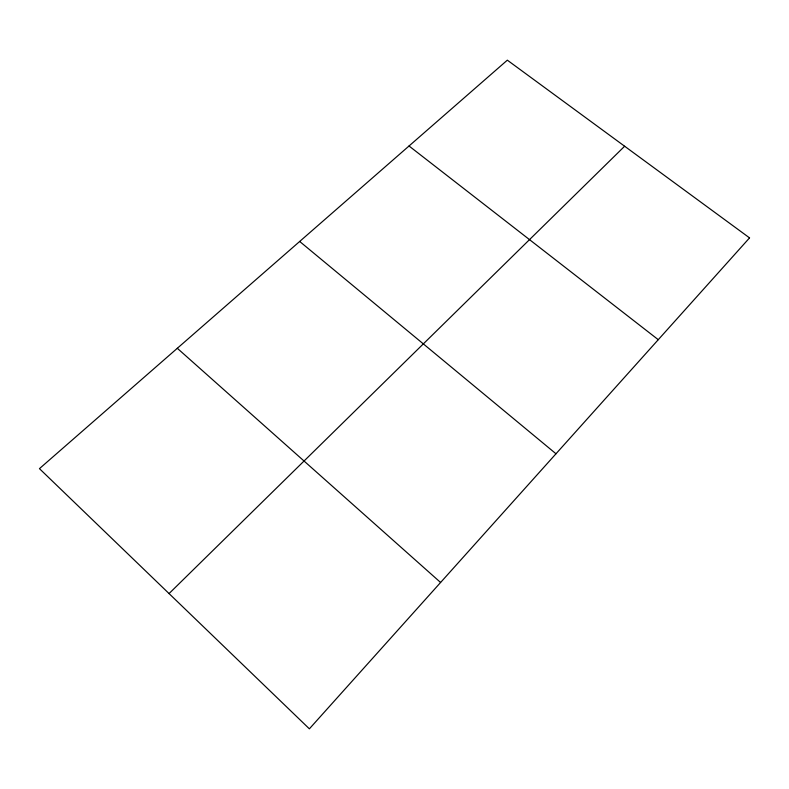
<?xml version="1.0" encoding="UTF-8"?>
<svg xmlns="http://www.w3.org/2000/svg" width="789" height="789" viewBox="0 0 789 789"><rect width="100%" height="100%" fill="white"/><g stroke="black" fill="none" stroke-linecap="round" stroke-linejoin="round"><path stroke-width="1.18" d="M169.053 593.575L624.632 146.231M409.027 145.995L658.273 339.694M299.672 241.454L555.989 453.774M177.308 348.284L440.587 582.479M749.55 237.883L309.377 728.829L39.45 468.646L507.337 60.171L749.55 237.883"/></g></svg>
